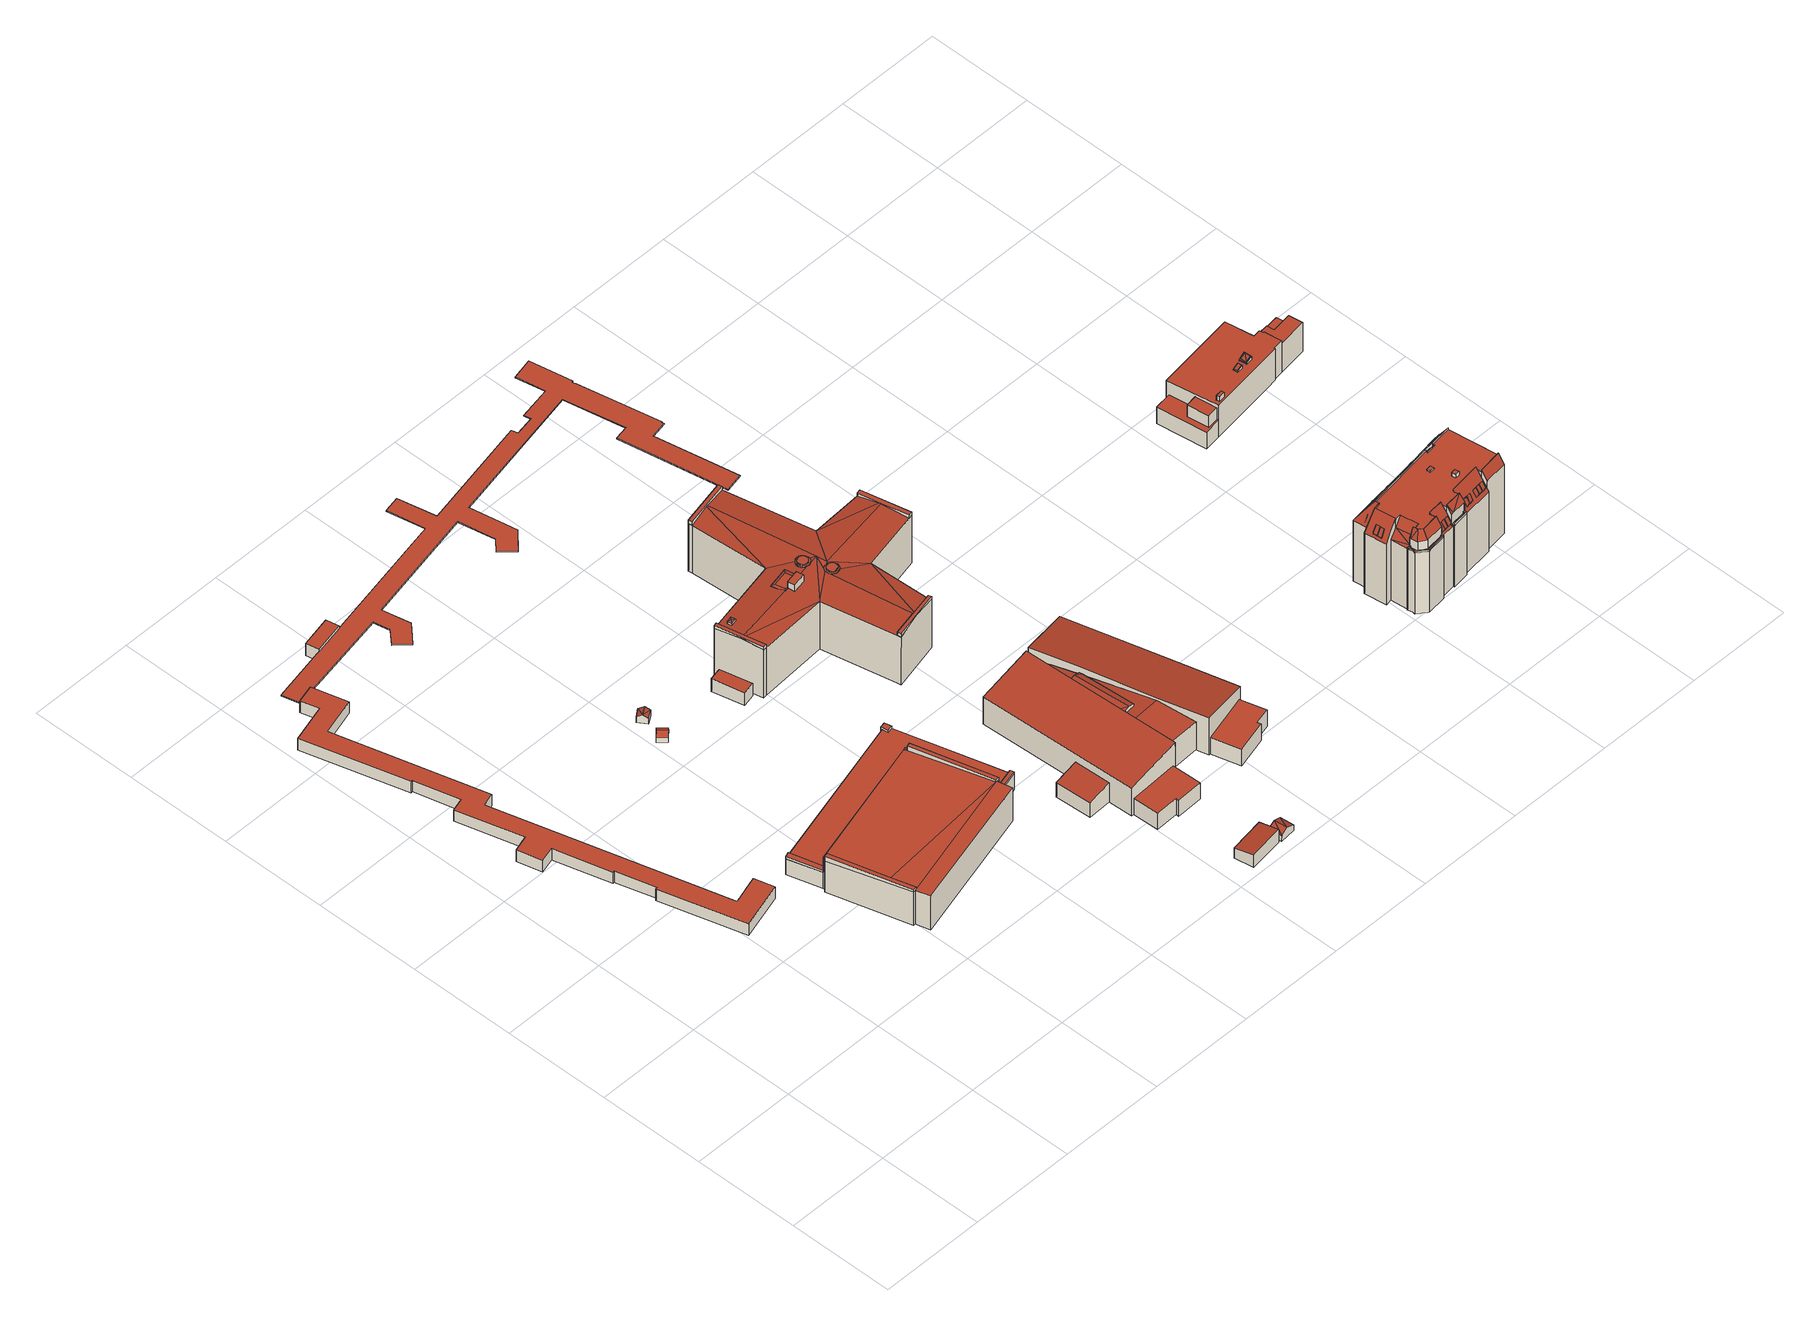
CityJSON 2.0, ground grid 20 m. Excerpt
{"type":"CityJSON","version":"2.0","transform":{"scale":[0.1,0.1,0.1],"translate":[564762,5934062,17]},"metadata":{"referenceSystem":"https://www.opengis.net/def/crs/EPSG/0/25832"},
"CityObjects":{
"building1":{"type":"Building","attributes":{"Grundfläche 2D":"807.871481","Grundhöhe NN":"19.720"},"children":["building1-1","building1-2","building1-3"],"geometry":[{"type":"Solid","lod":"3","boundaries":[[[[0,1,2,3,4,5]],[[6,7,8,9,10,11,12,13]],[[14,15,16,17,18,19,20,21,22,23,24,25,26,27,28,29]],[[30,31,32]],[[33,34,35,32,31]],[[34,36,35]],[[35,36,37,38,39,40]],[[41,31,30]],[[33,42,43,44]],[[33,44,45,34]],[[46,30,32,0,5,4]],[[1,0,32,35]],[[47,3,2,1,35,40]],[[47,46,4,3]],[[48,37,36,9,8,7]],[[36,34,10,9]],[[34,45,11,10]],[[45,44,43,49,6,13,12,11]],[[49,48,7,6]],[[47,40,50,51]],[[29,28,27,46,47,51,52]],[[30,46,27,26]],[[30,26,25,41]],[[23,53,42,33,31,41,25,24]],[[42,53,23,54,55,43]],[[44,43,55,56]],[[57,49,43,44,56,55]],[[48,49,57,58]],[[37,48,58,59]],[[38,37,59,60]],[[39,38,60,61]],[[40,39,61,50]],[[18,17,16,62,63,64]],[[19,18,64,65]],[[20,19,65,66]],[[22,21,20,66,67]],[[23,22,67,54]],[[14,29,52,68]],[[15,14,68,69]],[[16,15,69,62]],[[68,52,51,50,61,60,59,58,57,55,56,55,54,67,66,65,64,63,62,69]]]],"semantics":{"surfaces":[{"type":"RoofSurface"},{"type":"WallSurface"},{"type":"GroundSurface"}],"values":[[0,0,0,0,0,0,0,0,0,0,1,1,1,1,1,1,1,1,1,1,1,1,1,1,1,1,1,1,1,1,1,1,1,1,1,1,1,1,1,1,2]]}}]},
"building1-1":{"type":"BuildingInstallation","parents":["building1"],"geometry":[{"type":"MultiSurface","lod":"3","boundaries":[[[70,53,71,72]],[[22,23,53,70]],[[23,24,71,53]],[[24,21,72,71]],[[21,22,70,72]]],"semantics":{"surfaces":[{"type":"RoofSurface"},{"type":"WallSurface"}],"values":[0,1,1,1,1]}}]},
"building1-2":{"type":"BuildingInstallation","parents":["building1"],"geometry":[{"type":"MultiSurface","lod":"3","boundaries":[[[73,74,75,76,77]],[[75,74,28,29]],[[76,75,29,14]],[[77,76,14,15]],[[28,74,73,77,15,16]]],"semantics":{"surfaces":[{"type":"RoofSurface"},{"type":"WallSurface"}],"values":[0,1,1,1,1]}}]},
"building1-3":{"type":"BuildingInstallation","parents":["building1"],"geometry":[{"type":"MultiSurface","lod":"3","boundaries":[[[78,79,80,81,82]],[[83,80,79,78,19,20]],[[81,80,83,17]],[[82,81,17,18]],[[78,82,18,19]]],"semantics":{"surfaces":[{"type":"RoofSurface"},{"type":"WallSurface"}],"values":[0,1,1,1,1]}}]},
"building2":{"type":"Building","attributes":{"Grundfläche 2D":"3.828150","Grundhöhe NN":"19.964"},"geometry":[{"type":"Solid","lod":"3","boundaries":[[[[84,85,86,87]],[[88,84,87,89]],[[89,87,86,90,91]],[[88,89,91,92]],[[85,84,88,92,93]],[[86,85,93,90]],[[91,90,93,92]]]],"semantics":{"surfaces":[{"type":"RoofSurface"},{"type":"WallSurface"},{"type":"GroundSurface"}],"values":[[0,0,1,1,1,1,2]]}}]},
"building3":{"type":"Building","attributes":{"Grundfläche 2D":"3.783920","Grundhöhe NN":"19.897"},"geometry":[{"type":"Solid","lod":"3","boundaries":[[[[94,95,96]],[[97,95,94]],[[98,94,99]],[[97,94,98]],[[96,95,100,101]],[[99,94,96,101,102]],[[98,99,102,103]],[[100,95,97,98,103]],[[102,101,100,103]]]],"semantics":{"surfaces":[{"type":"RoofSurface"},{"type":"WallSurface"},{"type":"GroundSurface"}],"values":[[0,0,0,0,1,1,1,1,2]]}}]},
"building4":{"type":"Building","attributes":{"Grundfläche 2D":"359.577500","Grundhöhe NN":"20.012"},"children":["building4-1"],"geometry":[{"type":"Solid","lod":"3","boundaries":[[[[104,105,106,107]],[[108,109,110,111,112,113,114,115,116,117,118,119,120,121,122,123,124,125,126,127,128,129,130,131]],[[106,132,133,107]],[[104,107,133,134]],[[134,135,105,104]],[[132,106,105,135]],[[115,114,136,137]],[[116,115,137,138]],[[117,116,138,139]],[[118,117,139,140]],[[119,118,140,141]],[[142,143,120,119,141,144]],[[145,121,120,143,142,144,146,147]],[[121,145,147,146,148,122]],[[123,122,148,149]],[[124,123,149,150]],[[125,124,150,151]],[[126,125,151,152]],[[127,126,152,153]],[[128,127,153,154]],[[129,128,154,155]],[[130,129,155,156]],[[131,130,156,157]],[[108,131,157,158]],[[109,108,158,159]],[[110,109,159,160]],[[111,110,160,161]],[[112,111,161,162]],[[113,112,162,163]],[[114,113,163,136]],[[135,134,133,132]],[[151,150,149,148,146,144,141,140,139,138,137,136,163,162,161,160,159,158,157,156,155,154,153,152]]]],"semantics":{"surfaces":[{"type":"RoofSurface"},{"type":"WallSurface"},{"type":"GroundSurface"}],"values":[[0,0,1,1,1,1,1,1,1,1,1,1,1,1,1,1,1,1,1,1,1,1,1,1,1,1,1,1,1,1,2,2]]}}]},
"building4-1":{"type":"BuildingInstallation","parents":["building4"],"geometry":[{"type":"MultiSurface","lod":"3","boundaries":[[[164,165,166,167,168,169,170,171,172,173,174,175,176,177,178,179,180,181,182,183,184,185,186,187,188,189,145,143,190,191,192,193,194,195,196,197,198,199,200,201]],[[169,168,202,203]],[[170,169,203,204]],[[171,170,204,205]],[[172,171,205,206]],[[173,172,206,207]],[[174,173,207,208]],[[175,174,208,209]],[[176,175,209,210]],[[177,176,210,211]],[[178,177,211,212]],[[179,178,212,213]],[[180,179,213,214]],[[181,180,214,215]],[[182,181,215,216]],[[183,182,216,217]],[[184,183,217,218]],[[185,184,218,219]],[[186,185,219,220]],[[187,186,220,221]],[[188,187,221,222]],[[188,222,223,189]],[[145,189,223,147]],[[145,147,142,143]],[[190,143,142,224]],[[191,190,224,225]],[[192,191,225,226]],[[193,192,226,227]],[[194,193,227,228]],[[195,194,228,229]],[[196,195,229,230]],[[197,196,230,231]],[[198,197,231,232]],[[199,198,232,233]],[[200,199,233,234]],[[201,200,234,235]],[[164,201,235,236]],[[165,164,236,237]],[[166,165,237,238]],[[167,166,238,239]],[[168,167,239,202]],[[227,226,225,224,142,147,223,222,221,220,219,218,217,216,215,214,213,212,211,210,209,208,207,206,205,204,203,202,239,238,237,236,235,234,233,232,231,230,229,228]]],"semantics":{"surfaces":[{"type":"RoofSurface"},{"type":"WallSurface"},{"type":"OuterCeilingSurface"}],"values":[0,1,1,1,1,1,1,1,1,1,1,1,1,1,1,1,1,1,1,1,1,1,1,1,1,1,1,1,1,1,1,1,1,1,1,1,1,1,1,1,1,2]}}]},
"building5":{"type":"Building","attributes":{"Grundfläche 2D":"14.283794","Grundhöhe NN":"19.571"},"geometry":[{"type":"Solid","lod":"3","boundaries":[[[[240,241,242,243]],[[244,245,243,242]],[[245,246,240,243]],[[246,247,241,240]],[[247,244,242,241]],[[247,246,245,244]]]],"semantics":{"surfaces":[{"type":"RoofSurface"},{"type":"WallSurface"},{"type":"GroundSurface"}],"values":[[0,1,1,1,1,2]]}}]},
"building6":{"type":"Building","attributes":{"Grundfläche 2D":"24.447845","Grundhöhe NN":"19.355"},"geometry":[{"type":"Solid","lod":"3","boundaries":[[[[248,249,250,251]],[[252,253,251,250]],[[253,254,248,251]],[[254,255,249,248]],[[255,252,250,249]],[[255,254,253,252]]]],"semantics":{"surfaces":[{"type":"RoofSurface"},{"type":"WallSurface"},{"type":"GroundSurface"}],"values":[[0,1,1,1,1,2]]}}]},
"building7":{"type":"Building","attributes":{"Grundfläche 2D":"386.022425","Grundhöhe NN":"19.353"},"geometry":[{"type":"Solid","lod":"3","boundaries":[[[[256,257,258,259]],[[260,261,262,263,264,265,266]],[[267,268,269,270]],[[259,258,271,272]],[[256,259,272,273]],[[257,256,273,274]],[[265,264,275,276]],[[266,265,276,277]],[[278,261,260,266,277,279]],[[262,261,278,280]],[[263,262,280,281]],[[267,270,282,283]],[[257,274,284,268,267,283,271,258]],[[263,281,285,269,268,284,275,264]],[[270,269,285,282]],[[283,282,285,281,280,278,279,277,276,275,284,274,273,272,271]]]],"semantics":{"surfaces":[{"type":"RoofSurface"},{"type":"WallSurface"},{"type":"GroundSurface"}],"values":[[0,0,0,1,1,1,1,1,1,1,1,1,1,1,1,2]]}}]},
"building8":{"type":"Building","attributes":{"Grundfläche 2D":"7.427154","Grundhöhe NN":"19.355"},"geometry":[{"type":"Solid","lod":"3","boundaries":[[[[286,287,288]],[[286,288,289]],[[290,289,291]],[[286,289,290]],[[288,287,292,293]],[[291,289,288,293,294]],[[290,291,294,295]],[[292,287,286,290,295]],[[294,293,292,295]]]],"semantics":{"surfaces":[{"type":"RoofSurface"},{"type":"WallSurface"},{"type":"GroundSurface"}],"values":[[0,0,0,0,1,1,1,1,2]]}}]},
"building9":{"type":"Building","attributes":{"Grundfläche 2D":"674.147225","Grundhöhe NN":"19.571"},"children":["building9-1","building9-2","building9-3","building9-4","building9-5","building9-6","building9-7","building9-8","building9-9","building9-10"],"geometry":[{"type":"MultiSurface","lod":"3","boundaries":[[[296,297,298]],[[299,300,298,297]],[[301,299,297]],[[302,301,297,303,304,305,306]],[[304,307,305]],[[308,309,304]],[[307,304,309,310]],[[310,311,307]],[[312,306,305,307,311,313,314]],[[312,315,302,306]],[[302,315,316,317,318,319,299,301]],[[319,300,299]],[[320,318,317,316,321,322,314,313,311,310,323,324,325,326,327,328,329,330,331]],[[332,333,331]],[[334,331,333,335]],[[336,337,338,296,298,300,319,318,320,331,334,335,325,324,323,310,309,308]],[[335,339,340,341,342,343,344]],[[335,344,325]],[[345,346,341]],[[347,341,346,348]],[[349,344,343,342,341,347,348]],[[350,348,351,352,353,354]],[[350,355,356,344,349,348]],[[357,358,353]],[[359,353,358,360]],[[350,354,353,359,360]],[[361,362,363,364,325,350,360]],[[365,328,366,363,367]],[[366,328,327,326,325,364,363]],[[355,350,325,344,356]],[[362,367,363]],[[322,312,314]],[[322,321,315,312]],[[316,315,321]],[[332,331,330,368,369]],[[333,332,369,370]],[[335,333,370,371]],[[372,340,339,335,371,373]],[[345,341,340,372,374]],[[346,345,374,375]],[[348,346,375,376]],[[377,352,351,348,376,378]],[[357,353,352,377,379]],[[358,357,379,380]],[[360,358,380,381]],[[382,362,361,360,381,383]],[[367,362,382,384]],[[365,367,384,385]],[[328,365,385,386]],[[330,329,328,386,387,368]],[[380,379,377,378,376,375,374,372,373,371,370,369,368,387,386,385,384,382,383,381]]],"semantics":{"surfaces":[{"type":"RoofSurface"},{"type":"WallSurface"},{"type":"GroundSurface"}],"values":[0,0,0,0,0,0,0,0,0,0,0,0,0,0,0,0,0,0,0,0,0,0,0,0,0,0,0,0,0,0,1,1,1,1,1,1,1,1,1,1,1,1,1,1,1,1,1,1,1,1,2]}}]},
"building9-1":{"type":"BuildingInstallation","parents":["building9"],"geometry":[{"type":"MultiSurface","lod":"3","boundaries":[[[388,389,390,391,392,393,394,395,396,397,398,399,400,401,402,403,404,405,406,407],[408,409,410,411,412,413,414,415,416,417,418,419,420,421,422,423,424,425,426,427]],[[428,429,393,392]],[[430,428,392,391]],[[327,431,394,393,429]],[[431,432,395,394]],[[432,433,396,395]],[[433,434,397,396]],[[434,435,398,397]],[[435,436,399,398]],[[436,437,400,399]],[[400,437,323,401]],[[323,438,402,401]],[[438,439,403,402]],[[404,403,439,324]],[[324,440,405,404]],[[440,441,406,405]],[[326,442,407,406,441]],[[442,443,388,407]],[[443,444,389,388]],[[444,445,390,389]],[[445,430,391,390]]],"semantics":{"surfaces":[{"type":"RoofSurface"},{"type":"WallSurface"}],"values":[0,1,1,1,1,1,1,1,1,1,1,1,1,1,1,1,1,1,1,1,1]}}]},
"building9-2":{"type":"BuildingInstallation","parents":["building9"],"geometry":[{"type":"MultiSurface","lod":"3","boundaries":[[[446,447,448,449]],[[367,365,447,446]],[[364,361,448,447,365,366]],[[449,448,361,362]],[[363,367,446,449,362]]],"semantics":{"surfaces":[{"type":"RoofSurface"},{"type":"WallSurface"}],"values":[0,1,1,1,1]}}]},
"building9-3":{"type":"BuildingInstallation","parents":["building9"],"geometry":[{"type":"MultiSurface","lod":"3","boundaries":[[[450,451,452,453,454,455,456]],[[296,457,458,452,451,450,297]],[[458,459,453,452]],[[459,460,308,304,455,454,453]],[[304,303,456,455]],[[303,297,450,456]]],"semantics":{"surfaces":[{"type":"RoofSurface"},{"type":"WallSurface"}],"values":[0,1,1,1,1,1]}}]},
"building9-4":{"type":"BuildingInstallation","parents":["building9"],"geometry":[{"type":"MultiSurface","lod":"3","boundaries":[[[461,462,463,464,465,466,467,468,469,470,471,472,473,474,475,476,477,478,479,480,481,482],[483,484,485,486,487,488,489,490,491,492,493,494,495,496,497,498,499,500,501,502,503]],[[504,505,468,467]],[[504,467,466,506,355]],[[505,507,469,468]],[[507,508,470,469]],[[472,471,470,508,356,344]],[[509,473,472,344]],[[509,510,474,473]],[[343,511,475,474,510]],[[511,512,476,475]],[[512,513,477,476]],[[513,514,478,477]],[[514,515,479,478]],[[515,516,480,479]],[[516,349,517,482,481,480]],[[517,518,461,482]],[[518,519,462,461]],[[519,520,463,462]],[[520,521,464,463]],[[521,522,465,464]],[[522,506,466,465]]],"semantics":{"surfaces":[{"type":"RoofSurface"},{"type":"WallSurface"}],"values":[0,1,1,1,1,1,1,1,1,1,1,1,1,1,1,1,1,1,1,1,1]}}]},
"building9-5":{"type":"BuildingInstallation","parents":["building9"],"geometry":[{"type":"MultiSurface","lod":"3","boundaries":[[[523,524,525,526,527,528,529,530,531,532,533,534,535,536,537,538,539,540,541,542]],[[539,538,420,419]],[[538,537,421,420]],[[540,539,419,418]],[[541,540,418,417]],[[542,541,417,416]],[[523,542,416,415]],[[524,523,415,414]],[[525,524,414,413]],[[526,525,413,412]],[[527,526,412,411]],[[528,527,411,410]],[[529,528,410,409]],[[530,529,409,408]],[[531,530,408,427]],[[532,531,427,426]],[[533,532,426,425]],[[534,533,425,424]],[[535,534,424,423]],[[536,535,423,422]],[[537,536,422,421]]],"semantics":{"surfaces":[{"type":"RoofSurface"},{"type":"WallSurface"}],"values":[0,1,1,1,1,1,1,1,1,1,1,1,1,1,1,1,1,1,1,1,1]}}]},
"building9-6":{"type":"BuildingInstallation","parents":["building9"],"geometry":[{"type":"MultiSurface","lod":"3","boundaries":[[[543,544,545,546,547]],[[357,358,543,547]],[[543,358,359,354,548,351,545,544]],[[351,352,546,545]],[[353,357,547,546,352]]],"semantics":{"surfaces":[{"type":"RoofSurface"},{"type":"WallSurface"}],"values":[0,1,1,1,1]}}]},
"building9-7":{"type":"BuildingInstallation","parents":["building9"],"geometry":[{"type":"MultiSurface","lod":"3","boundaries":[[[549,550,551,552,553]],[[332,333,549,553]],[[549,333,334,320,554,329,551,550]],[[552,551,329,330]],[[331,332,553,552,330]]],"semantics":{"surfaces":[{"type":"RoofSurface"},{"type":"WallSurface"}],"values":[0,1,1,1,1]}}]},
"building9-8":{"type":"BuildingInstallation","parents":["building9"],"geometry":[{"type":"MultiSurface","lod":"3","boundaries":[[[555,556,557,558,559,560]],[[561,562,560,559,558]],[[563,560,562]],[[564,556,555,560,563]],[[565,566,567,558,557,556]],[[558,567,568,562,561]],[[568,569,563,562]],[[563,569,565,556,564]]],"semantics":{"surfaces":[{"type":"RoofSurface"},{"type":"WallSurface"}],"values":[0,0,0,0,1,1,1,1]}}]},
"building9-9":{"type":"BuildingInstallation","parents":["building9"],"geometry":[{"type":"MultiSurface","lod":"3","boundaries":[[[570,571,572,573,574,575,576,577,578,579,580,581,582,583,584,585,586,587,588,589,590]],[[575,574,496,495]],[[574,573,497,496]],[[576,575,495,494]],[[577,576,494,493]],[[578,577,493,492]],[[490,580,579,578,492,491]],[[581,580,490,489]],[[582,581,489,488]],[[583,582,488,487]],[[584,583,487,486]],[[585,584,486,485]],[[586,585,485,484]],[[587,586,484,483]],[[503,588,587,483]],[[589,588,503,502]],[[590,589,502,501]],[[570,590,501,500]],[[571,570,500,499]],[[572,571,499,498]],[[573,572,498,497]]],"semantics":{"surfaces":[{"type":"RoofSurface"},{"type":"WallSurface"}],"values":[0,1,1,1,1,1,1,1,1,1,1,1,1,1,1,1,1,1,1,1,1]}}]},
"building9-10":{"type":"BuildingInstallation","parents":["building9"],"geometry":[{"type":"MultiSurface","lod":"3","boundaries":[[[591,592,593,594,595,596,597]],[[345,346,591,597]],[[347,342,598,599,339,595,594,593,592,591,346]],[[339,340,596,595]],[[341,345,597,596,340]]],"semantics":{"surfaces":[{"type":"RoofSurface"},{"type":"WallSurface"}],"values":[0,1,1,1,1]}}]},
"building10":{"type":"Building","attributes":{"Grundfläche 2D":"111.209248","Grundhöhe NN":"19.361"},"geometry":[{"type":"Solid","lod":"3","boundaries":[[[[600,601,602]],[[603,604,602,605]],[[606,600,602,604]],[[604,603,607]],[[608,609,610,611]],[[612,613,614,615,616,611,610,617]],[[618,616,615,619,620,612,617,621,622,623]],[[601,614,613,605,602]],[[613,612,603,605]],[[612,620,607,603]],[[607,620,619,606,604]],[[606,619,615,600]],[[615,614,601,600]],[[609,608,624,625]],[[621,617,610,609,625,626]],[[627,623,622,621,626,628]],[[608,611,616,618,623,627,624]],[[628,626,625,624,627]]]],"semantics":{"surfaces":[{"type":"RoofSurface"},{"type":"WallSurface"},{"type":"GroundSurface"}],"values":[[0,0,0,0,0,0,0,1,1,1,1,1,1,1,1,1,1,2]]}}]},
"building11":{"type":"Building","attributes":{"Grundfläche 2D":"373.453358","Grundhöhe NN":"19.275"},"geometry":[{"type":"Solid","lod":"3","boundaries":[[[[629,630,631,632,633,634]],[[635,636,637,638,639,640,641,642,643,644]],[[645,646,647,648]],[[629,634,649,650]],[[630,629,650,651]],[[631,630,651,652]],[[632,631,652,653]],[[633,632,653,654]],[[638,637,636,635,644,655,656]],[[633,654,657,640,639,638,656,649,634]],[[647,658,659,643,642,641,640,657,660,648]],[[644,643,659,655]],[[645,648,660,661]],[[646,645,661,662]],[[647,646,662,658]],[[662,661,660,657,654,653,652,651,650,649,656,655,659,658]]]],"semantics":{"surfaces":[{"type":"RoofSurface"},{"type":"WallSurface"},{"type":"GroundSurface"}],"values":[[0,0,0,1,1,1,1,1,1,1,1,1,1,1,1,2]]}}]},
"building12":{"type":"Building","attributes":{"Grundfläche 2D":"289.568406","Grundhöhe NN":"17.386"},"children":["building12-1","building12-2","building12-3","building12-4","building12-5","building12-6","building12-7","building12-8","building12-9","building12-10","building12-11","building12-12","building12-13","building12-14","building12-15","building12-16","building12-17","building12-18","building12-19","building12-20","building12-21","building12-22","building12-23","building12-24"],"geometry":[{"type":"Solid","lod":"3","boundaries":[[[[663,664,665,666,667,668,669,670,671,672]],[[673,674,675,676,677,678,679],[680,681,680,675]],[[680,675,680,681]],[[682,683,684,685]],[[682,685,684,686,687]],[[682,688,689,683]],[[690,691,692,693,694]],[[691,690,689,688]],[[695,696,697,698,699,700,701,702,703,704]],[[705,706,707,708,709,710]],[[711,712,713,714,715,716,717,718,719,720,721,722,723,724,703,725,726,700,727,728,667,729,730,664,731,732,733,734,735]],[[736,737,738,739,740,741]],[[742,743,744,745,746,747,748,749,750,751,752,753,754,755,756,757,758]],[[759,760,761,762]],[[763,764,765,766]],[[767,765,764]],[[768,769,767,764,770]],[[755,771,772,773]],[[771,774,772]],[[775,774,771]],[[774,775,776,720,719]],[[777,778,779,780,781,782]],[[783,777,782,784]],[[785,786,784,787]],[[783,784,786]],[[786,785,788]],[[789,713,790,791,735,792,793,794]],[[761,731,663,672,762]],[[762,672,795,796,759]],[[759,796,797,732,760]],[[760,732,731,761]],[[765,727,699,698,766]],[[738,737,736,798,799,669,769,768,770,764,763,766,698,800,801,739]],[[767,769,669,668,728]],[[767,728,727,765]],[[665,730,729,666]],[[667,666,729]],[[669,799,802,670]],[[671,670,802,803]],[[664,730,665]],[[795,672,671,803]],[[709,793,792,734,673,679,678,677,676,804,805,705,710]],[[673,734,733,674]],[[674,733,806,807,675]],[[676,675,807,804]],[[707,706,808,809,687,686,684,714,789,794,708]],[[682,687,809,810]],[[688,682,810,811]],[[691,688,811,812]],[[692,691,812,813]],[[774,718,694,693,692,813,814,772]],[[694,718,717,690]],[[690,717,716,689]],[[689,716,715,683]],[[683,715,714,684]],[[725,703,702]],[[696,695,815,816]],[[697,696,816,817]],[[697,817,800,698]],[[700,726,701]],[[701,726,725,702]],[[706,705,805,808]],[[774,719,718]],[[776,721,720]],[[704,703,724]],[[699,727,700]],[[668,667,728]],[[663,731,664]],[[733,732,797,806]],[[792,735,734]],[[789,714,713]],[[773,772,814,818]],[[771,755,754,819]],[[781,724,723,782]],[[782,723,722,784]],[[775,785,787,784,722,721,776]],[[785,775,771,788]],[[754,753,752,783,786,788,771,819]],[[783,752,751,777]],[[749,820,779,778,777,751,750]],[[820,749,820,779]],[[780,779,820,749,821,815,695]],[[781,780,695,704,724]],[[790,712,711,791]],[[711,735,791]],[[793,709,708,794]],[[712,790,713]],[[740,739,801,822]],[[741,740,822,823]],[[736,741,823,798]],[[773,818,824,756,755]],[[825,826,742,758,757,756,824,827]],[[828,829,830,746,745,744,743,742,826,831]],[[832,748,747,746,830,833]],[[749,748,832,821]],[[818,814,813,812,811,810,809,808,805,804,807,806,797,796,795,803,802,799,798,823,822,801,800,817,816,815,821,832,833,830,829,828,831,826,825,827,824]]]],"semantics":{"surfaces":[{"type":"RoofSurface"},{"type":"WallSurface"},{"type":"GroundSurface"}],"values":[[0,0,0,0,0,0,0,0,0,0,0,0,0,0,0,0,0,0,0,0,0,0,0,0,0,0,0,1,1,1,1,1,1,1,1,1,1,1,1,1,1,1,1,1,1,1,1,1,1,1,1,1,1,1,1,1,1,1,1,1,1,1,1,1,1,1,1,1,1,1,1,1,1,1,1,1,1,1,1,1,1,1,1,1,1,1,1,1,1,1,1,1,1,1,1,2]]}}]},
"building12-1":{"type":"BuildingInstallation","parents":["building12"],"geometry":[{"type":"MultiSurface","lod":"3","boundaries":[[[834,835,836,837]],[[837,836,838,839]],[[839,840,834,837]],[[835,834,840,841]],[[841,838,836,835]]],"semantics":{"surfaces":[{"type":"RoofSurface"},{"type":"WallSurface"}],"values":[0,1,1,1,1]}}]},
"building12-2":{"type":"BuildingInstallation","parents":["building12"],"geometry":[{"type":"MultiSurface","lod":"3","boundaries":[[[842,843,844,845]],[[843,842,846,847]],[[845,844,848,849]],[[842,845,849,846]],[[844,843,847,848]]],"semantics":{"surfaces":[{"type":"RoofSurface"},{"type":"WallSurface"}],"values":[0,1,1,1,1]}}]},
"building12-3":{"type":"BuildingInstallation","parents":["building12"],"geometry":[{"type":"MultiSurface","lod":"3","boundaries":[[[850,851,852,853]],[[850,853,854,855]],[[851,850,855,856]],[[853,852,857,854]],[[852,851,856,857]]],"semantics":{"surfaces":[{"type":"RoofSurface"},{"type":"WallSurface"}],"values":[0,1,1,1,1]}}]},
"building12-4":{"type":"BuildingInstallation","parents":["building12"],"geometry":[{"type":"MultiSurface","lod":"3","boundaries":[[[858,859,860,861]],[[860,859,862,863]],[[861,860,863,864]],[[858,861,864,865]],[[859,858,865,862]]],"semantics":{"surfaces":[{"type":"RoofSurface"},{"type":"WallSurface"}],"values":[0,1,1,1,1]}}]},
"building12-5":{"type":"BuildingInstallation","parents":["building12"],"geometry":[{"type":"MultiSurface","lod":"3","boundaries":[[[866,867,868,869]],[[866,869,870,871]],[[869,868,872,870]],[[867,866,871,873]],[[868,867,873,872]]],"semantics":{"surfaces":[{"type":"RoofSurface"},{"type":"WallSurface"}],"values":[0,1,1,1,1]}}]},
"building12-6":{"type":"BuildingInstallation","parents":["building12"],"geometry":[{"type":"MultiSurface","lod":"3","boundaries":[[[874,875,876,877,878,879,880,881]],[[879,878,877]],[[881,880,879,681,882]],[[882,883,874,881]],[[877,876,875,874,883,884]]],"semantics":{"surfaces":[{"type":"RoofSurface"},{"type":"WallSurface"}],"values":[0,1,1,1,1]}}]},
"building12-7":{"type":"BuildingInstallation","parents":["building12"],"geometry":[{"type":"MultiSurface","lod":"3","boundaries":[[[880,885,886,887,888]],[[881,880,888]],[[889,890,886,885]],[[890,891,887,886]],[[891,680,888,887]],[[680,882,881,888]],[[882,681,880,881]],[[885,880,681,889]]],"semantics":{"surfaces":[{"type":"RoofSurface"},{"type":"WallSurface"}],"values":[0,0,1,1,1,1,1,1]}}]},
"building12-8":{"type":"BuildingInstallation","parents":["building12"],"geometry":[{"type":"MultiSurface","lod":"3","boundaries":[[[892,893,894,895]],[[893,892,896,897]],[[895,894,898,899]],[[892,895,899,896]],[[894,893,897,898]]],"semantics":{"surfaces":[{"type":"RoofSurface"},{"type":"WallSurface"}],"values":[0,1,1,1,1]}}]},
"building12-9":{"type":"BuildingInstallation","parents":["building12"],"geometry":[{"type":"MultiSurface","lod":"3","boundaries":[[[900,901,902,903,904,905]],[[906,907,901,900]],[[903,902,901,907,908,909]],[[909,910,904,903]],[[906,900,905,904,910,911]]],"semantics":{"surfaces":[{"type":"RoofSurface"},{"type":"WallSurface"}],"values":[0,1,1,1,1]}}]},
"building12-10":{"type":"BuildingInstallation","parents":["building12"],"geometry":[{"type":"MultiSurface","lod":"3","boundaries":[[[912,913,914,915,916]],[[915,914,917,918]],[[919,917,914,913]],[[918,920,916,915]],[[920,921,919,913,912,916]]],"semantics":{"surfaces":[{"type":"RoofSurface"},{"type":"WallSurface"}],"values":[0,1,1,1,1]}}]},
"building12-11":{"type":"BuildingInstallation","parents":["building12"],"geometry":[{"type":"MultiSurface","lod":"3","boundaries":[[[922,923,924,925]],[[924,923,926,927]],[[925,924,927,928]],[[922,925,928,929]],[[923,922,929,926]]],"semantics":{"surfaces":[{"type":"RoofSurface"},{"type":"WallSurface"}],"values":[0,1,1,1,1]}}]},
"building12-12":{"type":"BuildingInstallation","parents":["building12"],"geometry":[{"type":"MultiSurface","lod":"3","boundaries":[[[930,931,932,933,934]],[[935,936,932,931]],[[937,934,933,932,936,938]],[[930,934,937,939]],[[935,931,930,939,940]]],"semantics":{"surfaces":[{"type":"RoofSurface"},{"type":"WallSurface"}],"values":[0,1,1,1,1]}}]},
"building12-13":{"type":"BuildingInstallation","parents":["building12"],"geometry":[{"type":"MultiSurface","lod":"3","boundaries":[[[941,942,943,944,945,946]],[[947,946,945,944,948,949]],[[947,950,941,946]],[[950,951,952,943,942,941]],[[952,948,944,943]]],"semantics":{"surfaces":[{"type":"RoofSurface"},{"type":"WallSurface"}],"values":[0,1,1,1,1]}}]},
"building12-14":{"type":"BuildingInstallation","parents":["building12"],"geometry":[{"type":"MultiSurface","lod":"3","boundaries":[[[953,954,955,956]],[[955,954,957,958]],[[956,955,958,685]],[[953,956,685,959]],[[954,953,959,957]]],"semantics":{"surfaces":[{"type":"RoofSurface"},{"type":"WallSurface"}],"values":[0,1,1,1,1]}}]},
"building12-15":{"type":"BuildingInstallation","parents":["building12"],"geometry":[{"type":"MultiSurface","lod":"3","boundaries":[[[960,961,962,963]],[[963,962,964,965]],[[960,963,965,966]],[[961,960,966,967]],[[962,961,967,964]]],"semantics":{"surfaces":[{"type":"RoofSurface"},{"type":"WallSurface"}],"values":[0,1,1,1,1]}}]},
"building12-16":{"type":"BuildingInstallation","parents":["building12"],"geometry":[{"type":"MultiSurface","lod":"3","boundaries":[[[968,945,969,970,971,972]],[[973,974,968,972]],[[975,969,945,968,974,949]],[[973,972,971,970,976,977]],[[975,976,970,969]]],"semantics":{"surfaces":[{"type":"RoofSurface"},{"type":"WallSurface"}],"values":[0,1,1,1,1]}}]},
"building12-17":{"type":"BuildingInstallation","parents":["building12"],"geometry":[{"type":"MultiSurface","lod":"3","boundaries":[[[978,979,980,981]],[[981,980,982,983]],[[978,981,983,984]],[[979,978,984,985]],[[980,979,985,982]]],"semantics":{"surfaces":[{"type":"RoofSurface"},{"type":"WallSurface"}],"values":[0,1,1,1,1]}}]},
"building12-18":{"type":"BuildingInstallation","parents":["building12"],"geometry":[{"type":"MultiSurface","lod":"3","boundaries":[[[986,987,988,989]],[[990,987,986,991]],[[989,988,992,993]],[[993,991,986,989]],[[990,992,988,987]]],"semantics":{"surfaces":[{"type":"RoofSurface"},{"type":"WallSurface"}],"values":[0,1,1,1,1]}}]},
"building12-19":{"type":"BuildingInstallation","parents":["building12"],"geometry":[{"type":"MultiSurface","lod":"3","boundaries":[[[994,995,979,978]],[[978,979,985,984]],[[994,978,984,996]],[[995,994,996,997]],[[997,985,979,995]]],"semantics":{"surfaces":[{"type":"RoofSurface"},{"type":"WallSurface"}],"values":[0,1,1,1,1]}}]},
"building12-20":{"type":"BuildingInstallation","parents":["building12"],"geometry":[{"type":"MultiSurface","lod":"3","boundaries":[[[998,999,1000,1001]],[[998,1001,707,710]],[[705,677,999,998,710]],[[705,706,1000,999,677]],[[1000,706,707,1001]]],"semantics":{"surfaces":[{"type":"RoofSurface"},{"type":"WallSurface"}],"values":[0,1,1,1,1]}}]},
"building12-21":{"type":"BuildingInstallation","parents":["building12"],"geometry":[{"type":"MultiSurface","lod":"3","boundaries":[[[1002,1003,1004,1005]],[[1005,1004,1006,1007]],[[1002,1005,1007,1008]],[[1003,1002,1008,1009]],[[1004,1003,1009,1006]]],"semantics":{"surfaces":[{"type":"RoofSurface"},{"type":"WallSurface"}],"values":[0,1,1,1,1]}}]},
"building12-22":{"type":"BuildingInstallation","parents":["building12"],"geometry":[{"type":"MultiSurface","lod":"3","boundaries":[[[1010,1011,1012,1013]],[[1014,1015,1013,1012]],[[1010,1013,1015,1016]],[[1011,1010,1016,1017]],[[1017,1014,1012,1011]]],"semantics":{"surfaces":[{"type":"RoofSurface"},{"type":"WallSurface"}],"values":[0,1,1,1,1]}}]},
"building12-23":{"type":"BuildingInstallation","parents":["building12"],"geometry":[{"type":"MultiSurface","lod":"3","boundaries":[[[1018,1019,1020,1021,1022,1023,1024,1025]],[[741,736,1019,1018]],[[737,1020,1019,736]],[[737,1026,1021,1020]],[[1022,1021,1026,1027]],[[1027,738,1023,1022]],[[739,1024,1023,738]],[[739,740,1025,1024]],[[741,1018,1025,740]]],"semantics":{"surfaces":[{"type":"RoofSurface"},{"type":"WallSurface"}],"values":[0,1,1,1,1,1,1,1,1]}}]},
"building12-24":{"type":"BuildingInstallation","parents":["building12"],"geometry":[{"type":"MultiSurface","lod":"3","boundaries":[[[1028,1029,1030,1031,1032,1033,1034,820,1035,1036,1037,1038,1039,1040,819,1041,1042,1043,1044]],[[748,749,820,1034]],[[750,1035,820,749]],[[750,1045,1036,1035]],[[1037,1036,1045,1046]],[[1038,1037,1046,1047]],[[1039,1038,1047,1048]],[[1048,753,1040,1039]],[[754,819,1040,753]],[[755,756,1042,1041,819,754]],[[756,757,758,742,1028,1044,1043,1042]],[[742,743,744,745,746,1032,1031,1030,1029,1028]],[[746,747,748,1034,1033,1032]]],"semantics":{"surfaces":[{"type":"RoofSurface"},{"type":"WallSurface"}],"values":[0,1,1,1,1,1,1,1,1,1,1,1,1]}}]},
"building13":{"type":"Building","attributes":{"Grundfläche 2D":"217.981928","Grundhöhe NN":"18.171"},"children":["building13-1","building13-2","building13-3","building13-4","building13-5","building13-6"],"geometry":[{"type":"Solid","lod":"3","boundaries":[[[[1049,1050,1051,1052,1053,1054,1055,1056,1057,1058,1059,1060,1061]],[[1062,1063,1064,1065,1066,1067]],[[1068,1069,1070,1071,1072,1073,1074,1075]],[[1076,1077,1078,1079,1080,1081,1082]],[[1055,1054,1083,1084]],[[1063,1062,1067,1066,1057,1056,1055,1084,1085]],[[1059,1058,1057,1066,1086,1087,1088]],[[1060,1059,1088,1089]],[[1090,1073,1049,1061,1060,1089,1091]],[[1049,1073,1072,1050]],[[1050,1072,1071,1051]],[[1051,1071,1070,1052]],[[1052,1070,1078,1077,1053]],[[1083,1054,1053,1077,1076,1092]],[[1074,1073,1090,1093]],[[1074,1093,1094,1081,1075]],[[1075,1081,1080,1068]],[[1068,1080,1079,1069]],[[1070,1069,1079,1078]],[[1082,1081,1094,1095]],[[1076,1082,1095,1092]],[[1064,1063,1085,1096]],[[1065,1064,1096,1097]],[[1066,1065,1097,1086]],[[1086,1097,1096,1085,1084,1083,1092,1095,1094,1093,1090,1091,1089,1088,1087]]]],"semantics":{"surfaces":[{"type":"RoofSurface"},{"type":"WallSurface"},{"type":"GroundSurface"}],"values":[[0,0,0,0,1,1,1,1,1,1,1,1,1,1,1,1,1,1,1,1,1,1,1,1,2]]}}]},
"building13-1":{"type":"BuildingInstallation","parents":["building13"],"geometry":[{"type":"MultiSurface","lod":"3","boundaries":[[[1098,1099,1100]],[[1101,1099,1098]],[[1100,1099,1102,1103]],[[1098,1100,1103,1104]],[[1101,1098,1104,1105]],[[1099,1101,1105,1102]]],"semantics":{"surfaces":[{"type":"RoofSurface"},{"type":"WallSurface"}],"values":[0,0,1,1,1,1]}}]},
"building13-2":{"type":"BuildingInstallation","parents":["building13"],"geometry":[{"type":"MultiSurface","lod":"3","boundaries":[[[1103,1102,1106,1107,1108,1104]],[[1102,1105,1104,1108,1109,1106]],[[1107,1106,1110,1111]],[[1108,1107,1111,1112]],[[1109,1108,1112,1113]],[[1106,1109,1113,1110]]],"semantics":{"surfaces":[{"type":"RoofSurface"},{"type":"WallSurface"}],"values":[0,0,1,1,1,1]}}]},
"building13-3":{"type":"BuildingInstallation","parents":["building13"],"geometry":[{"type":"MultiSurface","lod":"3","boundaries":[[[1114,1115,1116,1117]],[[1117,1116,1118,1119]],[[1114,1117,1119,1120]],[[1115,1114,1120,1121]],[[1116,1115,1121,1118]]],"semantics":{"surfaces":[{"type":"RoofSurface"},{"type":"WallSurface"}],"values":[0,1,1,1,1]}}]},
"building13-4":{"type":"BuildingInstallation","parents":["building13"],"geometry":[{"type":"MultiSurface","lod":"3","boundaries":[[[1122,1123,1124,1125]],[[1123,1122,1126]],[[1124,1127,1125]],[[1124,1123,1126,1127]]],"semantics":{"surfaces":[{"type":"RoofSurface"},{"type":"WallSurface"}],"values":[0,1,1,1]}}]},
"building13-5":{"type":"BuildingInstallation","parents":["building13"],"geometry":[{"type":"MultiSurface","lod":"3","boundaries":[[[1128,1129,1130,1131],[1127,1126,1122,1125]],[[1132,1133,1131,1130]],[[1128,1131,1133,1134]],[[1129,1128,1134,1135]],[[1135,1132,1130,1129]]],"semantics":{"surfaces":[{"type":"RoofSurface"},{"type":"WallSurface"}],"values":[0,1,1,1,1]}}]},
"building13-6":{"type":"BuildingInstallation","parents":["building13"],"geometry":[{"type":"MultiSurface","lod":"3","boundaries":[[[1136,1137,1138,1139]],[[1062,1140,1139,1138]],[[1136,1139,1140,1141]],[[1137,1136,1141,1067]],[[1062,1138,1137,1067]]],"semantics":{"surfaces":[{"type":"RoofSurface"},{"type":"WallSurface"}],"values":[0,1,1,1,1]}}]}
},
"vertices":[
[596,513,105],[637,364,105],[639,364,105],[644,365,105],[603,515,105],[601,514,105],[337,442,105],[379,293,105],[383,294,105],[386,295,105],[373,341,105],[345,444,105],[343,444,105],[342,444,105],[696,381,62],[694,388,62],[693,388,62],[638,585,62],[635,598,62],[625,596,62],[626,594,62],[332,514,62],[323,511,62],[341,449,62],[349,451,62],[599,520,62],[601,514,62],[603,515,62],[642,374,62],[644,367,62],[601,514,95],[594,518,95],[596,513,96],[349,451,95],[373,341,99],[637,364,101],[386,295,101],[383,294,101],[390,268,101],[646,337,100],[639,364,101],[599,520,95],[341,449,95],[342,444,95],[343,444,95],[345,444,95],[603,515,95],[644,365,100],[379,293,101],[337,442,95],[639,364,27],[644,365,27],[644,367,27],[341,449,67],[341,449,27],[342,444,27],[343,444,27],[337,442,27],[379,293,27],[383,294,27],[390,268,27],[646,337,27],[693,388,27],[638,585,27],[635,598,27],[625,596,27],[626,594,27],[323,511,27],[696,381,27],[694,388,27],
[323,511,67],[349,451,67],[332,514,67],
[693,388,67],[642,374,67],[644,367,67],[696,381,67],[694,388,67],
[625,596,67],[626,594,67],[628,583,67],[638,585,67],[635,598,67],[628,583,62],
[410,841,47],[418,849,41],[405,862,41],[398,855,47],[403,835,41],[390,848,41],[405,862,30],[390,848,30],[403,835,30],[418,849,30],
[407,893,47],[416,912,41],[401,901,41],[422,903,47],[427,895,41],[412,885,41],[416,912,29],[401,901,29],[412,885,29],[427,895,29],
[156,1368,56],[161,1344,56],[219,1356,56],[214,1380,56],[125,688,55],[128,689,55],[148,617,55],[144,616,55],[187,461,55],[273,486,55],[263,523,55],[210,507,55],[94,931,55],[118,938,55],[43,1214,55],[112,1234,55],[94,1299,55],[61,1290,55],[70,1257,55],[0,1237,55],[53,1047,55],[56,1048,55],[78,965,55],[54,958,55],[87,838,55],[57,829,55],[69,784,55],[97,792,55],[219,1356,30],[214,1380,30],[156,1368,30],[161,1344,30],[263,523,30],[210,507,30],[94,931,30],[118,938,30],[43,1214,30],[112,1234,30],[94,1299,50],[94,1299,52],[94,1299,30],[61,1290,52],[61,1290,30],[61,1290,50],[70,1257,30],[0,1237,30],[53,1047,30],[56,1048,30],[78,965,30],[54,958,30],[87,838,30],[57,829,30],[69,784,30],[97,792,30],[125,688,30],[128,689,30],[148,617,30],[144,616,30],[187,461,30],[273,486,30],
[543,1389,52],[811,1444,52],[834,1332,52],[807,1327,52],[845,1127,52],[879,1134,52],[849,1289,52],[880,1295,52],[879,1300,52],[881,1300,52],[849,1453,52],[848,1453,52],[847,1459,52],[850,1460,52],[835,1539,52],[795,1530,52],[806,1476,52],[745,1464,52],[748,1451,52],[711,1444,52],[708,1456,52],[496,1412,52],[481,1483,52],[451,1477,52],[465,1407,52],[53,1322,52],[95,1295,52],[264,1327,52],[270,1297,52],[248,1273,52],[271,1250,52],[302,1283,52],[291,1336,52],[509,1381,52],[523,1313,52],[504,1294,52],[527,1270,52],[560,1302,52],[845,1127,50],[879,1134,50],[849,1289,50],[880,1295,50],[879,1300,50],[881,1300,50],[849,1453,50],[848,1453,50],[847,1459,50],[850,1460,50],[835,1539,50],[795,1530,50],[806,1476,50],[745,1464,50],[748,1451,50],[711,1444,50],[708,1456,50],[496,1412,50],[481,1483,50],[451,1477,50],[465,1407,50],[53,1322,50],[95,1295,50],[264,1327,50],[270,1297,50],[248,1273,50],[271,1250,50],[302,1283,50],[291,1336,50],[509,1381,50],[523,1313,50],[504,1294,50],[527,1270,50],[560,1302,50],[543,1389,50],[811,1444,50],[834,1332,50],[807,1327,50],
[544,807,54],[567,812,54],[554,870,54],[531,865,54],[554,870,26],[531,865,26],[544,807,26],[567,812,26],
[891,48,46],[825,38,46],[830,2,52],[896,11,52],[830,2,24],[896,11,24],[891,48,24],[825,38,24],
[736,258,56],[780,260,66],[777,328,66],[732,326,56],[831,166,59],[831,161,59],[881,163,59],[879,218,59],[786,214,59],[788,165,59],[831,167,59],[768,515,84],[782,214,84],[884,219,106],[870,520,106],[777,328,24],[732,326,24],[736,258,24],[780,260,24],[786,214,24],[788,165,24],[831,167,24],[831,161,24],[831,166,24],[881,163,24],[879,218,24],[870,520,24],[768,515,24],[782,214,24],[884,219,24],
[912,36,43],[898,34,37],[900,9,36],[915,11,43],[927,38,37],[930,12,36],[898,34,24],[900,9,24],[930,12,24],[927,38,24],
[695,857,136],[695,859,137],[693,857,136],[690,859,137],[690,857,136],[690,860,137],[686,877,137],[715,863,137],[719,864,137],[719,866,137],[715,883,137],[721,865,136],[719,862,136],[720,863,136],[721,864,136],[723,865,136],[721,890,135],[723,866,136],[724,876,135],[680,881,135],[683,869,135],[688,859,136],[688,858,136],[688,857,136],[574,837,136],[680,881,134],[721,890,134],[748,869,136],[759,871,136],[774,874,136],[764,879,135],[745,891,134],[705,915,131],[563,885,131],[557,884,131],[567,836,136],[576,797,131],[582,798,131],[574,834,136],[711,807,131],[719,864,136],[715,863,136],[695,859,136],[740,670,131],[741,663,131],[788,674,136],[787,680,136],[761,832,136],[760,841,136],[832,684,131],[830,690,131],[790,681,136],[824,805,131],[781,830,134],[778,854,136],[935,829,131],[942,831,131],[931,880,136],[924,878,136],[772,850,136],[760,842,136],[922,922,131],[915,920,131],[923,882,136],[817,914,131],[782,1080,131],[780,1087,131],[738,1078,135],[739,1070,135],[695,1061,131],[736,1070,135],[694,1068,131],[557,884,26],[576,797,26],[582,798,26],[711,807,26],[741,663,26],[740,670,26],[832,684,26],[830,690,26],[824,805,26],[942,831,26],[935,829,26],[922,922,26],[915,920,26],[817,914,26],[780,1087,26],[782,1080,26],[694,1068,26],[695,1061,26],[705,915,26],[563,885,26],
[763,885,137],[761,888,137],[758,891,137],[755,893,137],[751,893,137],[747,892,137],[744,890,137],[741,887,137],[740,884,137],[739,880,137],[740,876,137],[742,873,137],[745,870,137],[748,869,137],[752,868,137],[756,869,137],[759,871,137],[762,874,137],[764,877,137],[764,881,137],[757,874,137],[755,872,137],[752,872,137],[749,872,137],[747,873,137],[745,875,137],[743,878,137],[743,880,137],[743,883,137],[744,886,137],[746,888,137],[748,889,137],[751,890,137],[754,890,137],[757,888,137],[759,886,137],[760,884,137],[761,881,137],[761,878,137],[759,876,137],[751,893,135],[747,892,134],[755,893,135],[744,890,134],[741,887,134],[740,884,135],[739,880,135],[740,876,135],[742,873,136],[745,870,136],[752,868,136],[756,869,136],[762,874,136],[764,877,136],[764,881,135],[763,885,135],[761,888,135],[758,891,135],
[694,1068,138],[695,1061,138],[782,1080,138],[780,1087,138],
[695,859,150],[695,856,150],[697,846,150],[722,851,150],[720,861,150],[719,864,150],[715,863,150],[695,856,136],[697,846,135],[722,851,135],[720,861,136],
[784,835,137],[784,839,137],[783,842,137],[782,846,137],[779,848,137],[775,850,137],[771,850,137],[768,850,137],[764,848,137],[762,845,137],[760,842,137],[760,841,137],[760,838,137],[760,834,137],[762,831,137],[765,828,137],[769,826,137],[772,826,137],[776,827,137],[780,829,137],[781,830,137],[782,831,137],[778,831,137],[775,830,137],[772,829,137],[769,829,137],[767,830,137],[765,832,137],[763,835,137],[763,838,137],[763,840,137],[763,841,137],[764,843,137],[766,845,137],[769,847,137],[772,847,137],[774,847,137],[777,846,137],[779,844,137],[781,841,137],[781,839,137],[781,836,137],[780,833,137],[771,850,136],[768,850,136],[775,850,136],[764,848,136],[762,845,136],[760,838,136],[760,834,136],[762,831,136],[765,828,136],[769,826,136],[772,826,135],[776,827,135],[780,829,135],[782,831,135],[784,835,135],[784,839,135],[783,842,135],[782,846,135],[779,848,136],
[743,880,139],[743,878,139],[745,875,139],[747,873,139],[749,872,139],[752,872,139],[755,872,139],[757,874,139],[759,876,139],[761,878,139],[761,881,139],[760,884,139],[759,886,139],[757,888,139],[754,890,139],[751,890,139],[748,889,139],[746,888,139],[744,886,139],[743,883,139],
[915,920,138],[924,878,138],[935,829,138],[942,831,138],[922,922,138],[925,875,136],
[582,798,138],[574,837,138],[563,885,138],[557,884,138],[576,797,138],[573,839,136],
[582,874,138],[578,876,137],[578,872,137],[579,868,137],[583,872,138],[584,873,138],[585,869,137],[591,870,137],[589,879,137],[583,877,137],[578,876,132],[578,872,133],[579,868,133],[591,870,133],[589,879,132],
[781,841,139],[779,844,139],[777,846,139],[774,847,139],[772,847,139],[769,847,139],[766,845,139],[764,843,139],[763,841,139],[763,840,139],[763,838,139],[763,835,139],[765,832,139],[767,830,139],[769,829,139],[772,829,139],[775,830,139],[778,831,139],[780,833,139],[781,836,139],[781,839,139],
[830,690,138],[787,680,138],[786,680,138],[784,680,138],[740,670,138],[741,663,138],[832,684,138],[786,680,136],[784,680,136],
[881,333,102],[881,323,102],[892,324,105],[899,429,97],[888,435,99],[903,324,102],[876,435,96],[899,436,96],[883,237,85],[953,240,85],[935,306,99],[880,303,99],[899,429,91],[903,324,98],[881,323,98],[881,333,97],[879,323,98],[901,436,91],[874,435,91],[876,435,91],[899,436,91],[879,517,85],[871,515,85],[870,515,85],[883,237,24],[953,240,24],[879,517,24],[870,515,24],[871,515,24],
[977,166,59],[1037,182,59],[1035,188,59],[1065,196,59],[1052,243,59],[962,219,59],[901,436,106],[935,306,105],[953,240,105],[959,218,105],[1052,243,84],[1056,244,83],[1032,336,83],[1024,366,83],[975,549,83],[877,523,106],[1049,340,47],[1051,373,47],[1024,366,54],[1032,336,51],[962,219,23],[977,166,23],[1037,182,23],[1035,188,23],[1065,196,23],[1052,243,23],[877,523,23],[959,218,23],[1056,244,23],[1024,366,23],[975,549,23],[1032,336,23],[1049,340,23],[1051,373,23],
[1583,233,157],[1582,241,171],[1582,244,175],[1523,236,175],[1523,234,171],[1524,224,156],[1526,215,140],[1526,212,135],[1585,220,135],[1585,223,140],[1574,328,174],[1614,333,174],[1611,357,137],[1570,351,137],[1571,348,142],[1571,345,147],[1573,333,165],[1592,351,142],[1590,350,142],[1396,327,137],[1423,306,174],[1556,325,174],[1492,329,154],[1555,330,165],[1553,348,137],[1400,298,137],[1424,299,174],[1412,297,174],[1388,296,137],[1394,255,136],[1406,257,155],[1418,258,174],[1465,206,140],[1466,204,137],[1493,208,137],[1493,211,141],[1492,220,157],[1490,229,171],[1490,231,175],[1462,228,175],[1463,225,171],[1464,216,156],[1571,348,138],[1553,345,138],[1553,342,138],[1555,330,138],[1573,333,138],[1571,345,138],[1574,324,171],[1556,321,171],[1556,322,171],[1556,325,171],[1423,306,171],[1424,299,171],[1412,297,171],[1418,258,171],[1430,260,171],[1435,226,171],[1423,224,171],[1425,217,171],[1432,212,171],[1464,216,171],[1462,228,171],[1490,231,171],[1492,220,171],[1524,224,171],[1523,236,171],[1582,244,171],[1583,233,171],[1627,239,171],[1614,333,171],[1574,328,171],[1574,325,171],[1525,214,138],[1522,214,138],[1497,211,138],[1494,211,138],[1494,205,138],[1525,209,138],[1410,209,138],[1417,204,138],[1419,203,138],[1426,197,138],[1428,196,138],[1463,200,138],[1465,201,138],[1464,206,138],[1462,206,138],[1430,202,138],[1416,210,138],[1414,223,138],[1414,225,138],[1410,224,138],[1408,224,138],[1410,215,138],[1410,210,138],[1629,229,156],[1627,239,175],[1583,233,175],[1585,223,156],[1494,211,160],[1497,211,160],[1492,220,175],[1493,211,160],[1524,224,175],[1525,214,160],[1526,215,160],[1522,214,160],[1414,225,142],[1406,257,137],[1410,224,137],[1418,258,154],[1423,226,154],[1423,224,154],[1430,202,157],[1462,206,157],[1464,206,157],[1465,206,157],[1464,216,174],[1432,212,172],[1416,210,157],[1425,217,174],[1423,226,174],[1414,223,157],[1423,224,174],[1414,225,157],[1556,325,167],[1556,321,173],[1574,324,173],[1574,328,167],[1573,333,159],[1555,330,159],[1585,223,4],[1629,229,4],[1627,239,4],[1525,214,4],[1526,215,4],[1493,211,4],[1494,211,4],[1526,212,4],[1585,220,4],[1570,351,4],[1571,348,4],[1614,333,4],[1611,357,4],[1553,345,4],[1553,348,4],[1396,327,4],[1400,298,4],[1388,296,4],[1394,255,4],[1406,257,4],[1465,206,4],[1466,204,4],[1493,208,4],[1410,224,4],[1414,225,141],[1464,206,141],[1464,206,4],[1494,205,4],[1525,209,4],[1408,224,4],[1410,210,4],[1410,209,4],[1410,215,4],[1419,203,4],[1426,197,4],[1428,196,4],[1417,204,4],[1465,201,4],[1463,200,4],
[1541,218,143],[1540,225,154],[1533,224,154],[1534,217,143],[1533,224,153],[1534,217,142],[1541,218,142],[1540,225,153],
[1565,221,143],[1565,228,154],[1557,227,154],[1558,220,143],[1565,221,142],[1565,228,153],[1557,227,153],[1558,220,142],
[1582,223,143],[1581,230,154],[1574,229,154],[1575,222,143],[1575,222,142],[1582,223,142],[1581,230,153],[1574,229,153],
[1542,218,143],[1549,219,143],[1549,226,154],[1542,225,154],[1549,219,142],[1549,226,153],[1542,225,153],[1542,218,142],
[1566,221,143],[1573,222,143],[1573,229,154],[1566,228,154],[1566,228,153],[1566,221,142],[1573,229,153],[1573,222,142],
[1582,349,143],[1582,348,145],[1583,342,155],[1583,341,155],[1584,341,155],[1591,342,155],[1590,350,143],[1590,351,143],[1590,351,142],[1582,349,142],[1583,342,154],
[1592,342,156],[1599,344,156],[1598,352,143],[1592,351,143],[1592,342,155],[1599,344,155],[1598,352,142],
[1606,353,143],[1599,352,143],[1600,344,156],[1607,345,156],[1606,353,142],[1599,352,142],[1600,344,155],[1607,345,155],
[1514,330,157],[1521,332,157],[1520,338,147],[1520,339,145],[1513,338,145],[1513,335,149],[1514,330,156],[1521,332,156],[1520,338,146],[1520,339,144],[1513,338,144],[1513,335,148],
[1533,342,143],[1534,335,155],[1546,336,155],[1544,345,142],[1533,343,142],[1546,336,154],[1544,345,141],[1534,335,154],[1533,343,141],[1533,342,142],
[1403,300,142],[1411,301,155],[1410,309,155],[1402,308,142],[1411,301,154],[1410,309,154],[1402,308,141],[1403,300,141],
[1513,330,157],[1512,338,145],[1504,337,145],[1505,333,152],[1505,329,157],[1512,338,144],[1504,337,144],[1505,329,156],[1505,333,150],[1513,330,156],[1512,335,148],
[1395,266,142],[1401,267,151],[1403,268,155],[1402,275,155],[1398,275,148],[1394,274,142],[1394,274,141],[1402,275,154],[1398,275,147],[1395,266,141],[1401,267,150],[1403,268,154],
[1491,337,142],[1479,336,142],[1481,327,155],[1492,329,155],[1479,336,141],[1481,327,154],[1491,337,141],
[1444,331,142],[1432,329,142],[1434,320,155],[1445,322,155],[1434,320,154],[1445,322,154],[1444,331,141],[1432,329,141],
[1394,275,142],[1402,276,155],[1401,283,155],[1394,283,144],[1393,282,142],[1393,282,141],[1394,275,141],[1402,276,154],[1401,283,154],[1394,283,143],
[1475,208,142],[1474,215,154],[1466,214,154],[1467,207,142],[1466,214,153],[1467,207,141],[1475,208,141],[1474,215,153],
[1491,210,142],[1490,217,154],[1483,216,154],[1484,209,142],[1490,217,153],[1491,210,141],[1483,216,153],[1484,209,141],
[1482,209,142],[1481,216,154],[1482,209,141],[1481,216,153],
[1571,345,143],[1571,348,143],[1553,345,143],[1553,342,143],
[1546,253,179],[1554,253,179],[1553,261,179],[1545,260,179],[1553,261,171],[1545,260,171],[1546,253,171],[1554,253,171],
[1537,290,174],[1536,297,174],[1527,296,174],[1528,289,174],[1527,296,171],[1528,289,171],[1537,290,171],[1536,297,171],
[1525,209,143],[1525,214,143],[1522,214,143],[1522,211,143],[1497,208,143],[1497,211,143],[1494,211,143],[1494,205,143],[1522,211,138],[1497,208,138],
[1410,209,141],[1417,204,141],[1419,203,141],[1426,197,141],[1428,196,141],[1463,200,141],[1465,201,141],[1462,206,141],[1462,203,141],[1428,198,141],[1412,211,141],[1411,222,141],[1414,223,141],[1410,224,141],[1408,224,141],[1410,215,141],[1410,210,141],[1462,203,138],[1428,198,138],[1412,211,138],[1411,222,138],
[1640,709,81],[1636,743,80],[1634,743,80],[1633,750,80],[1619,748,80],[1612,803,78],[1459,782,78],[1473,688,81],[1473,684,81],[1601,702,81],[1621,705,81],[1621,707,81],[1624,707,81],[1467,728,49],[1460,777,49],[1428,773,49],[1441,680,49],[1473,684,49],[1473,688,49],[1654,738,75],[1652,752,75],[1633,750,75],[1634,743,75],[1636,743,75],[1640,709,75],[1695,717,75],[1691,743,75],[1618,757,57],[1619,748,57],[1633,750,57],[1652,752,57],[1654,738,57],[1691,743,57],[1688,766,57],[1612,803,12],[1459,782,12],[1460,777,12],[1473,684,12],[1601,702,12],[1621,705,12],[1621,707,12],[1640,709,12],[1624,707,12],[1618,757,12],[1695,717,12],[1691,743,12],[1688,766,12],[1428,773,12],[1441,680,12],
[1568,716,84],[1577,728,89],[1567,727,84],[1578,717,88],[1577,728,87],[1567,727,83],[1568,716,83],[1578,717,87],
[1578,730,88],[1565,728,83],[1567,714,83],[1580,716,87],[1578,730,80],[1565,728,80],[1567,714,80],[1580,716,80],
[1479,695,91],[1480,689,91],[1492,691,91],[1491,696,91],[1492,691,81],[1491,696,80],[1479,695,80],[1480,689,81],
[1546,713,83],[1555,714,88],[1554,721,88],[1545,720,83],[1555,714,87],[1554,721,87],
[1545,712,82],[1556,713,87],[1555,722,87],[1544,721,82],[1555,722,80],[1544,721,80],[1545,712,80],[1556,713,80],
[1451,685,74],[1473,688,74],[1467,728,74],[1445,725,74],[1445,725,49],[1451,685,49]
]}
